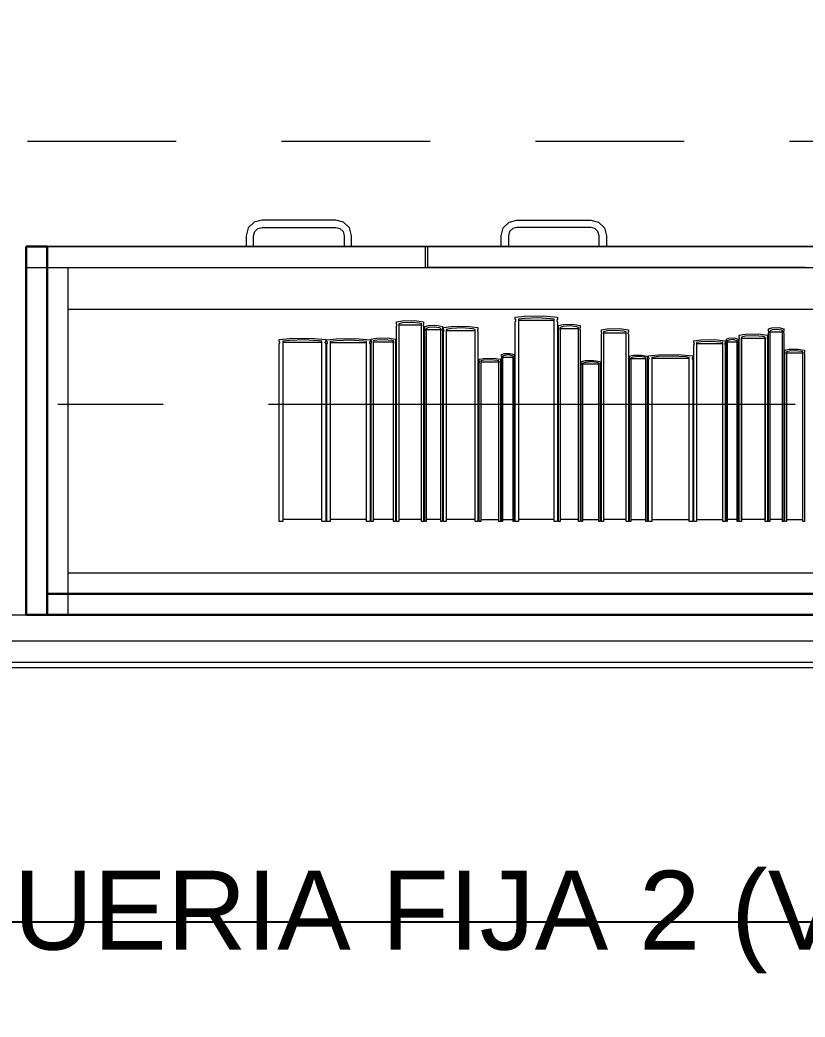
# Model space of a CAD drawing. Header units: inches. Extents: x -38 to 5698, y -33 to 92.
# Drawn here: x 217.009 to 217.755, y 29.368 to 30.315 of the extents above; entities that cross this region are included whole.
import ezdxf

# ---------------------------------------------------------------- set-up
doc = ezdxf.new("R2010")
doc.units = ezdxf.units.IN
doc.header["$MEASUREMENT"] = 0
doc.set_wipeout_variables(frame=1)
for name, pattern in [('Hidden Line', [0.195611, 0.141111, -0.0545]), ('Punto & Raya', [0.65, 0.5, -0.075, 0, -0.075]), ('Wipeout_Contour', [1, 0, -1])]:
    doc.linetypes.add(name, pattern=pattern)
for name, color, linetype in [('02 _ ARQ _ ALB _ Ejes Generales', 7, 'Continuous'), ('02 _ ARQ _ ZON _ Espacio.3D', 7, 'Continuous'), ('08 _ STR _ EXT _ 09 Vigas', 7, 'Continuous'), ('Acabado - Muros', 7, 'Continuous'), ('Interior - Mobiliario', 7, 'Continuous'), ('Notas - Etiquetas', 251, 'Continuous')]:
    doc.layers.add(name, color=color, linetype=linetype)
doc.styles.add('Estilo_Generado_4', font='swisse.ttf')
doc.dimstyles.new('Estilo_Generado__8', dxfattribs={"dimtxt": 0.18, "dimasz": 0.0912, "dimexe": 0.18, "dimexo": 0.0625, "dimgap": 0, "dimtad": 0, "dimtih": 1, "dimtoh": 1, "dimdec": 4, "dimzin": 0, "dimdsep": 46, "dimcen": 0.09, "dimadec": 0, "dimazin": 0, "dimtfac": 1, "dimtdec": 4, "dimtmove": 0, "dimatfit": 3, "dimldrblk": 'ARROWHEAD_5', "dimfxl": 1, "dimtolj": 1, "dimtzin": 0, "dimarcsym": 0})

# ---------------------------------------------------------------- blocks, each defined once
blk = doc.blocks.new('ARROWHEAD_5')
at = {"linetype": 'Continuous', "lineweight": 0}
blk.add_hatch(color=0, dxfattribs=at).paths.add_polyline_path([(-1, 0.2679), (0, 0), (-1, -0.2679)])
at = {"color": 0, "linetype": 'Continuous', "lineweight": 0}
blk.add_line((0, 0), (-1, 0), dxfattribs=at)

msp = doc.modelspace()

# ---------------------------------------------------------------- linework, layer by layer
at = {"layer": '02 _ ARQ _ ZON _ Espacio.3D', "color": 254, "linetype": 'Continuous', "lineweight": 0, "flags": 128}
for points in [[(208.07001, 30.80014), (208.57001, 30.80014), (208.57001, 30.2), (209.16999, 30.2), (209.16999, 29.75), (215.07, 29.75), (215.07, 30.2), (215.07, 30.6), (215.56999, 30.6), (215.56999, 30.2), (215.56999, 29.75), (222.07001, 29.75), (222.07001, 30.6), (222.57001, 30.6), (222.57001, 29.75), (228.47, 29.75), (228.47, 30.2), (229.07, 30.2), (229.07, 31), (229.57, 31)], [(205.07002, 17.4), (229.57, 17.4), (229.57, 16.25), (230.77, 16.25), (230.77, 15.53723), (232.42002, 15.53723), (232.42002, 15.14993), (233.32002, 15.14993), (233.32038, 17.1), (232.82002, 17.1), (232.82002, 19.05), (230.67, 19.05), (230.67, 20.35), (231.67003, 20.35), (231.66999, 22.25), (231.16999, 22.25), (231.16999, 22.7), (231.66999, 22.7), (231.66999, 24.4), (231.16999, 24.4), (231.16999, 24.85), (231.66999, 24.85), (231.67001, 29.7), (208.06999, 29.7)]]:
    msp.add_lwpolyline(points, dxfattribs=at)
at = {"layer": '08 _ STR _ EXT _ 09 Vigas', "color": 251, "linetype": 'Hidden Line', "lineweight": 13}
msp.add_line((215.57, 30.2), (222.07001, 30.2), dxfattribs=at)
at = {"layer": 'Interior - Mobiliario', "color": 175, "linetype": 'Continuous', "lineweight": 13}
for p, q in [((217.23177, 30.12293), (217.22628, 30.11744)), ((217.23927, 30.12494), (217.23177, 30.12293)), ((217.30927, 30.12494), (217.23927, 30.12494)), ((217.31677, 30.12293), (217.30927, 30.12494)), ((217.32226, 30.11744), (217.31677, 30.12293)), ((217.46828, 30.11744), (217.47377, 30.12293)), ((217.47377, 30.12293), (217.48127, 30.12494)), ((217.48127, 30.12494), (217.55127, 30.12494)), ((217.55127, 30.12494), (217.55877, 30.12293)), ((217.55877, 30.12293), (217.56426, 30.11744)), ((217.22628, 30.11744), (217.22427, 30.10994)), ((217.23127, 30.10994), (217.23235, 30.11394)), ((217.23235, 30.11394), (217.23527, 30.11686)), ((217.23527, 30.11686), (217.23927, 30.11794)), ((217.23927, 30.11794), (217.30927, 30.11794)), ((217.30927, 30.11794), (217.31327, 30.11686)), ((217.31327, 30.11686), (217.3162, 30.11394)), ((217.3162, 30.11394), (217.31727, 30.10994)), ((217.32427, 30.10994), (217.32226, 30.11744)), ((217.46627, 30.10994), (217.46828, 30.11744)), ((217.47435, 30.11394), (217.47327, 30.10994)), ((217.47727, 30.11686), (217.47435, 30.11394)), ((217.48127, 30.11794), (217.47727, 30.11686)), ((217.55127, 30.11794), (217.48127, 30.11794)), ((217.55527, 30.11686), (217.55127, 30.11794)), ((217.5582, 30.11394), (217.55527, 30.11686)), ((217.55927, 30.10994), (217.5582, 30.11394)), ((217.56426, 30.11744), (217.56627, 30.10994)), ((217.22427, 30.10994), (217.22427, 30.09994)), ((217.23127, 30.09994), (217.23127, 30.10994)), ((217.31727, 30.10994), (217.31727, 30.09994)), ((217.32427, 30.09994), (217.32427, 30.10994)), ((217.46627, 30.09994), (217.46627, 30.10994)), ((217.47327, 30.10994), (217.47327, 30.09994)), ((217.55927, 30.09994), (217.55927, 30.10994)), ((217.56627, 30.10994), (217.56627, 30.09994)), ((217.22427, 30.09994), (217.23127, 30.09994)), ((217.31727, 30.09994), (217.32427, 30.09994)), ((217.39427, 30.09994), (217.39427, 30.07994)), ((217.75527, 30.09994), (217.39627, 30.09994)), ((217.39627, 30.09994), (217.39627, 30.07994)), ((217.47327, 30.09994), (217.46627, 30.09994)), ((217.56627, 30.09994), (217.55927, 30.09994)), ((217.03527, 29.76994), (217.03527, 30.07994)), ((217.03527, 30.07994), (218.49527, 30.07994)), ((217.05527, 30.03994), (217.05527, 30.07994)), ((217.05527, 30.07994), (218.47527, 30.07994)), ((217.75527, 30.07994), (217.39627, 30.07994)), ((217.05527, 29.78994), (217.05527, 30.03994)), ((218.47527, 30.03994), (217.05527, 30.03994)), ((217.36698, 30.02829), (217.37263, 30.02933)), ((217.36698, 30.02623), (217.36698, 30.02829)), ((217.37263, 30.02933), (217.38414, 30.02957)), ((217.38082, 30.02775), (217.3729, 30.02727)), ((217.38871, 30.02696), (217.38082, 30.02775)), ((217.38414, 30.02957), (217.39272, 30.02829)), ((217.39272, 30.02829), (217.39272, 30.02623)), ((217.47971, 30.0326), (217.48849, 30.03366)), ((217.47971, 30.03049), (217.47971, 30.0326)), ((217.47986, 30.03039), (217.47971, 30.03049)), ((217.47971, 30.02835), (217.47992, 30.0285)), ((217.47971, 29.83859), (217.47971, 30.02835)), ((217.4801, 30.03014), (217.47986, 30.03039)), ((217.47992, 30.0285), (217.48015, 30.02875)), ((217.48027, 30.02987), (217.4801, 30.03014)), ((217.48015, 30.02875), (217.4803, 30.02903)), ((217.48037, 30.02959), (217.48027, 30.02987)), ((217.4803, 30.02903), (217.48038, 30.02931)), ((217.48038, 30.02931), (217.48037, 30.02959)), ((217.48891, 30.03155), (217.48291, 30.03066)), ((217.48291, 30.03066), (217.48291, 29.83859)), ((217.48291, 30.02969), (217.51655, 30.02969)), ((217.48849, 30.03366), (217.5064, 30.03391)), ((217.50124, 30.03205), (217.48891, 30.03155)), ((217.51352, 30.03124), (217.50124, 30.03205)), ((217.5064, 30.03391), (217.51976, 30.0326)), ((217.51655, 30.03066), (217.51352, 30.03124)), ((217.51655, 29.83859), (217.51655, 30.03066)), ((217.51916, 30.02981), (217.51909, 30.02953)), ((217.51909, 30.02953), (217.5191, 30.02924)), ((217.5191, 30.02924), (217.51919, 30.02896)), ((217.51932, 30.03008), (217.51916, 30.02981)), ((217.51919, 30.02896), (217.51936, 30.0287)), ((217.51954, 30.03033), (217.51932, 30.03008)), ((217.51936, 30.0287), (217.5196, 30.02845)), ((217.51976, 30.03049), (217.51954, 30.03033)), ((217.5196, 30.02845), (217.51976, 30.02835)), ((217.51976, 30.0326), (217.51976, 30.03049)), ((217.51976, 30.02835), (217.51976, 29.83859)), ((217.36708, 30.02612), (217.36698, 30.02623)), ((217.36698, 30.02413), (217.36712, 30.02428)), ((217.36698, 29.83859), (217.36698, 30.02413)), ((217.36724, 30.02588), (217.36708, 30.02612)), ((217.36712, 30.02428), (217.36727, 30.02453)), ((217.36735, 30.02562), (217.36724, 30.02588)), ((217.36727, 30.02453), (217.36737, 30.02479)), ((217.36741, 30.02535), (217.36735, 30.02562)), ((217.36737, 30.02479), (217.36741, 30.02507)), ((217.36741, 30.02507), (217.36741, 30.02535)), ((217.3729, 30.02727), (217.36904, 30.0264)), ((217.36904, 30.0264), (217.36904, 29.83859)), ((217.36904, 30.02545), (217.39067, 30.02545)), ((217.39067, 30.0264), (217.38871, 30.02696)), ((217.39067, 29.83859), (217.39067, 30.0264)), ((217.39234, 30.02556), (217.39229, 30.02529)), ((217.39229, 30.02529), (217.3923, 30.02501)), ((217.3923, 30.02501), (217.39236, 30.02473)), ((217.39244, 30.02583), (217.39234, 30.02556)), ((217.39236, 30.02473), (217.39247, 30.02447)), ((217.39259, 30.02607), (217.39244, 30.02583)), ((217.39247, 30.02447), (217.39262, 30.02423)), ((217.39272, 30.02623), (217.39259, 30.02607)), ((217.39262, 30.02423), (217.39272, 30.02413)), ((217.39272, 30.02413), (217.39272, 29.83859)), ((217.39372, 30.02375), (217.3974, 30.02476)), ((217.39372, 30.02174), (217.39372, 30.02375)), ((217.39379, 30.02163), (217.39372, 30.02174)), ((217.39372, 30.01969), (217.39381, 30.01984)), ((217.39372, 29.83859), (217.39372, 30.01969)), ((217.39389, 30.0214), (217.39379, 30.02163)), ((217.39381, 30.01984), (217.39391, 30.02008)), ((217.39396, 30.02115), (217.39389, 30.0214)), ((217.39391, 30.02008), (217.39397, 30.02034)), ((217.394, 30.02088), (217.39396, 30.02115)), ((217.39397, 30.02034), (217.394, 30.0206)), ((217.394, 30.0206), (217.394, 30.02088)), ((217.39758, 30.02275), (217.39507, 30.0219)), ((217.39507, 30.0219), (217.39507, 29.83859)), ((217.39507, 30.02097), (217.40915, 30.02097)), ((217.3974, 30.02476), (217.4049, 30.02499)), ((217.40274, 30.02322), (217.39758, 30.02275)), ((217.40788, 30.02245), (217.40274, 30.02322)), ((217.4049, 30.02499), (217.41049, 30.02375)), ((217.40915, 30.0219), (217.40788, 30.02245)), ((217.40915, 29.83859), (217.40915, 30.0219)), ((217.41024, 30.02109), (217.41021, 30.02082)), ((217.41021, 30.02082), (217.41021, 30.02054)), ((217.41021, 30.02054), (217.41025, 30.02028)), ((217.4103, 30.02135), (217.41024, 30.02109)), ((217.41025, 30.02028), (217.41032, 30.02002)), ((217.4104, 30.02158), (217.4103, 30.02135)), ((217.41032, 30.02002), (217.41042, 30.01979)), ((217.41049, 30.02174), (217.4104, 30.02158)), ((217.41042, 30.01979), (217.41049, 30.01969)), ((217.41049, 30.02375), (217.41049, 30.02174)), ((217.41049, 30.01969), (217.41049, 29.83859)), ((217.41149, 30.02293), (217.41868, 30.02394)), ((217.41149, 30.02093), (217.41149, 30.02293)), ((217.41162, 30.02083), (217.41149, 30.02093)), ((217.41149, 30.01889), (217.41167, 30.01904)), ((217.41149, 29.83859), (217.41149, 30.01889)), ((217.41182, 30.02059), (217.41162, 30.02083)), ((217.41167, 30.01904), (217.41185, 30.01928)), ((217.41196, 30.02034), (217.41182, 30.02059)), ((217.41185, 30.01928), (217.41198, 30.01953)), ((217.41203, 30.02007), (217.41196, 30.02034)), ((217.41198, 30.01953), (217.41204, 30.0198)), ((217.41204, 30.0198), (217.41203, 30.02007)), ((217.41903, 30.02194), (217.41411, 30.02109)), ((217.41411, 30.02109), (217.41411, 29.83859)), ((217.41411, 30.02017), (217.44166, 30.02017)), ((217.41868, 30.02394), (217.43335, 30.02417)), ((217.42912, 30.02241), (217.41903, 30.02194)), ((217.43918, 30.02164), (217.42912, 30.02241)), ((217.43335, 30.02417), (217.44429, 30.02293)), ((217.44166, 30.02109), (217.43918, 30.02164)), ((217.44166, 29.83859), (217.44166, 30.02109)), ((217.4438, 30.02028), (217.44374, 30.02001)), ((217.44374, 30.02001), (217.44375, 30.01974)), ((217.44375, 30.01974), (217.44382, 30.01948)), ((217.44393, 30.02054), (217.4438, 30.02028)), ((217.44382, 30.01948), (217.44396, 30.01922)), ((217.44411, 30.02078), (217.44393, 30.02054)), ((217.44396, 30.01922), (217.44416, 30.01899)), ((217.44429, 30.02093), (217.44411, 30.02078)), ((217.44416, 30.01899), (217.44429, 30.01889)), ((217.44429, 30.02293), (217.44429, 30.02093)), ((217.44429, 30.01889), (217.44429, 29.83859)), ((217.52076, 30.02483), (217.52524, 30.02585)), ((217.52076, 30.02281), (217.52076, 30.02483)), ((217.52084, 30.02271), (217.52076, 30.02281)), ((217.52076, 30.02075), (217.52087, 30.0209)), ((217.52076, 29.83859), (217.52076, 30.02075)), ((217.52096, 30.02247), (217.52084, 30.02271)), ((217.52087, 30.0209), (217.52099, 30.02114)), ((217.52105, 30.02221), (217.52096, 30.02247)), ((217.52099, 30.02114), (217.52106, 30.0214)), ((217.5211, 30.02194), (217.52105, 30.02221)), ((217.52106, 30.0214), (217.5211, 30.02167)), ((217.5211, 30.02167), (217.5211, 30.02194)), ((217.52546, 30.02383), (217.5224, 30.02297)), ((217.5224, 30.02297), (217.5224, 29.83859)), ((217.5224, 30.02204), (217.53957, 30.02204)), ((217.52524, 30.02585), (217.53439, 30.02608)), ((217.53175, 30.0243), (217.52546, 30.02383)), ((217.53802, 30.02352), (217.53175, 30.0243)), ((217.53439, 30.02608), (217.54121, 30.02483)), ((217.53957, 30.02297), (217.53802, 30.02352)), ((217.53957, 29.83859), (217.53957, 30.02297)), ((217.5409, 30.02216), (217.54087, 30.02188)), ((217.54087, 30.02188), (217.54087, 30.02161)), ((217.54087, 30.02161), (217.54092, 30.02134)), ((217.54098, 30.02241), (217.5409, 30.02216)), ((217.54092, 30.02134), (217.54101, 30.02108)), ((217.5411, 30.02266), (217.54098, 30.02241)), ((217.54101, 30.02108), (217.54113, 30.02085)), ((217.54121, 30.02281), (217.5411, 30.02266)), ((217.54113, 30.02085), (217.54121, 30.02075)), ((217.54121, 30.02483), (217.54121, 30.02281)), ((217.54121, 30.02075), (217.54121, 29.83859)), ((217.5614, 30.02058), (217.56703, 30.02158)), ((217.5614, 30.0186), (217.5614, 30.02058)), ((217.5615, 30.0185), (217.5614, 30.0186)), ((217.56166, 30.01827), (217.5615, 30.0185)), ((217.56177, 30.01802), (217.56166, 30.01827)), ((217.56183, 30.01776), (217.56177, 30.01802)), ((217.5673, 30.0196), (217.56345, 30.01876)), ((217.56345, 30.01876), (217.56345, 29.83859)), ((217.56703, 30.02158), (217.5785, 30.0218)), ((217.57519, 30.02006), (217.5673, 30.0196)), ((217.58306, 30.0193), (217.57519, 30.02006)), ((217.5785, 30.0218), (217.58706, 30.02058)), ((217.585, 30.01876), (217.58306, 30.0193)), ((217.585, 29.83859), (217.585, 30.01876)), ((217.58677, 30.01822), (217.58667, 30.01796)), ((217.58692, 30.01845), (217.58677, 30.01822)), ((217.58706, 30.0186), (217.58692, 30.01845)), ((217.58706, 30.02058), (217.58706, 30.0186)), ((217.72011, 30.02152), (217.72329, 30.02252)), ((217.72011, 30.01953), (217.72011, 30.02152)), ((217.72016, 30.01943), (217.72011, 30.01953)), ((217.72025, 30.0192), (217.72016, 30.01943)), ((217.72031, 30.01895), (217.72025, 30.0192)), ((217.72027, 30.01789), (217.72032, 30.01815)), ((217.72035, 30.01869), (217.72031, 30.01895)), ((217.72032, 30.01815), (217.72035, 30.01842)), ((217.72035, 30.01842), (217.72035, 30.01869)), ((217.72344, 30.02053), (217.72127, 30.01969)), ((217.72127, 30.01969), (217.72127, 29.83859)), ((217.72127, 30.01878), (217.73347, 30.01878)), ((217.72329, 30.02252), (217.72979, 30.02275)), ((217.72791, 30.021), (217.72344, 30.02053)), ((217.73236, 30.02024), (217.72791, 30.021)), ((217.72979, 30.02275), (217.73463, 30.02152)), ((217.73347, 30.01969), (217.73236, 30.02024)), ((217.73347, 29.83859), (217.73347, 30.01969)), ((217.73441, 30.01889), (217.73438, 30.01863)), ((217.73438, 30.01863), (217.73439, 30.01836)), ((217.73439, 30.01836), (217.73442, 30.01809)), ((217.73447, 30.01915), (217.73441, 30.01889)), ((217.73442, 30.01809), (217.73448, 30.01784)), ((217.73455, 30.01938), (217.73447, 30.01915)), ((217.73463, 30.01953), (217.73455, 30.01938)), ((217.73463, 30.02152), (217.73463, 30.01953)), ((217.25555, 30.01156), (217.26524, 30.0125)), ((217.25555, 30.00968), (217.25555, 30.01156)), ((217.25572, 30.00958), (217.25555, 30.00968)), ((217.25599, 30.00936), (217.25572, 30.00958)), ((217.25618, 30.00913), (217.25599, 30.00936)), ((217.25628, 30.00888), (217.25618, 30.00913)), ((217.25621, 30.00837), (217.25629, 30.00862)), ((217.25629, 30.00862), (217.25628, 30.00888)), ((217.2657, 30.01062), (217.25908, 30.00983)), ((217.25908, 30.00983), (217.25908, 29.83859)), ((217.25908, 30.00896), (217.2962, 30.00896)), ((217.26524, 30.0125), (217.285, 30.01272)), ((217.2793, 30.01106), (217.2657, 30.01062)), ((217.29285, 30.01034), (217.2793, 30.01106)), ((217.285, 30.01272), (217.29973, 30.01156)), ((217.2962, 30.00983), (217.29285, 30.01034)), ((217.2962, 29.83859), (217.2962, 30.00983)), ((217.29908, 30.00907), (217.29899, 30.00882)), ((217.29899, 30.00882), (217.299, 30.00856)), ((217.299, 30.00856), (217.29911, 30.00831)), ((217.29924, 30.00931), (217.29908, 30.00907)), ((217.2995, 30.00954), (217.29924, 30.00931)), ((217.29973, 30.00968), (217.2995, 30.00954)), ((217.29973, 30.01156), (217.29973, 30.00968)), ((217.30073, 30.01121), (217.30976, 30.01216)), ((217.30073, 30.00933), (217.30073, 30.01121)), ((217.30089, 30.00924), (217.30073, 30.00933)), ((217.30114, 30.00902), (217.30089, 30.00924)), ((217.30132, 30.00878), (217.30114, 30.00902)), ((217.30141, 30.00853), (217.30132, 30.00878)), ((217.31019, 30.01028), (217.30403, 30.00949)), ((217.30403, 30.00949), (217.30403, 29.83859)), ((217.30403, 30.00862), (217.3386, 30.00862)), ((217.30976, 30.01216), (217.32817, 30.01237)), ((217.32286, 30.01072), (217.31019, 30.01028)), ((217.33548, 30.01), (217.32286, 30.01072)), ((217.32817, 30.01237), (217.34189, 30.01121)), ((217.3386, 30.00949), (217.33548, 30.01)), ((217.3386, 29.83859), (217.3386, 30.00949)), ((217.34128, 30.00873), (217.3412, 30.00848)), ((217.34143, 30.00897), (217.34128, 30.00873)), ((217.34167, 30.00919), (217.34143, 30.00897)), ((217.34189, 30.00933), (217.34167, 30.00919)), ((217.34189, 30.01121), (217.34189, 30.00933)), ((217.34289, 30.0118), (217.34796, 30.01275)), ((217.34289, 30.00992), (217.34289, 30.0118)), ((217.34298, 30.00982), (217.34289, 30.00992)), ((217.34312, 30.0096), (217.34298, 30.00982)), ((217.34322, 30.00936), (217.34312, 30.0096)), ((217.34315, 30.00836), (217.34323, 30.00861)), ((217.34327, 30.00911), (217.34322, 30.00936)), ((217.34323, 30.00861), (217.34328, 30.00886)), ((217.34328, 30.00886), (217.34327, 30.00911)), ((217.3482, 30.01086), (217.34474, 30.01007)), ((217.34474, 30.01007), (217.34474, 29.83859)), ((217.34474, 30.0092), (217.36414, 30.0092)), ((217.34796, 30.01275), (217.35828, 30.01296)), ((217.3553, 30.0113), (217.3482, 30.01086)), ((217.36238, 30.01058), (217.3553, 30.0113)), ((217.35828, 30.01296), (217.36598, 30.0118)), ((217.36414, 30.01007), (217.36238, 30.01058)), ((217.36414, 29.83859), (217.36414, 30.01007)), ((217.36564, 30.00931), (217.3656, 30.00906)), ((217.3656, 30.00906), (217.3656, 30.0088)), ((217.3656, 30.0088), (217.36566, 30.00855)), ((217.36573, 30.00955), (217.36564, 30.00931)), ((217.36566, 30.00855), (217.36575, 30.00831)), ((217.36586, 30.00977), (217.36573, 30.00955)), ((217.36598, 30.00992), (217.36586, 30.00977)), ((217.36598, 30.0118), (217.36598, 30.00992)), ((217.5614, 30.01659), (217.56154, 30.01674)), ((217.5614, 29.83859), (217.5614, 30.01659)), ((217.56154, 30.01674), (217.56169, 30.01697)), ((217.56169, 30.01697), (217.56178, 30.01722)), ((217.56178, 30.01722), (217.56183, 30.01749)), ((217.56183, 30.01749), (217.56183, 30.01776)), ((217.56345, 30.01785), (217.585, 30.01785)), ((217.58667, 30.01796), (217.58663, 30.0177)), ((217.58663, 30.0177), (217.58663, 30.01743)), ((217.58663, 30.01743), (217.58669, 30.01717)), ((217.58669, 30.01717), (217.5868, 30.01692)), ((217.5868, 30.01692), (217.58696, 30.01669)), ((217.58696, 30.01669), (217.58706, 30.01659)), ((217.58706, 30.01659), (217.58706, 29.83859)), ((217.64923, 30.01019), (217.65577, 30.01113)), ((217.64923, 30.00833), (217.64923, 30.01019)), ((217.65609, 30.00926), (217.65162, 30.00848)), ((217.65577, 30.01113), (217.66912, 30.01134)), ((217.66527, 30.0097), (217.65609, 30.00926)), ((217.67442, 30.00898), (217.66527, 30.0097)), ((217.66912, 30.01134), (217.67907, 30.01019)), ((217.67668, 30.00848), (217.67442, 30.00898)), ((217.67907, 30.01019), (217.67907, 30.00833)), ((217.68007, 30.01186), (217.6825, 30.01281)), ((217.68007, 30.00998), (217.68007, 30.01186)), ((217.68011, 30.00988), (217.68007, 30.00998)), ((217.68018, 30.00967), (217.68011, 30.00988)), ((217.68022, 30.00943), (217.68018, 30.00967)), ((217.68019, 30.00843), (217.68023, 30.00867)), ((217.68025, 30.00918), (217.68022, 30.00943)), ((217.68023, 30.00867), (217.68025, 30.00892)), ((217.68025, 30.00892), (217.68025, 30.00918)), ((217.68262, 30.01093), (217.68095, 30.01013)), ((217.68095, 30.01013), (217.68095, 29.83859)), ((217.68095, 30.00927), (217.69029, 30.00927)), ((217.6825, 30.01281), (217.68747, 30.01303)), ((217.68604, 30.01137), (217.68262, 30.01093)), ((217.68945, 30.01065), (217.68604, 30.01137)), ((217.68747, 30.01303), (217.69118, 30.01186)), ((217.69029, 30.01013), (217.68945, 30.01065)), ((217.69029, 29.83859), (217.69029, 30.01013)), ((217.69101, 30.00937), (217.69099, 30.00912)), ((217.69099, 30.00912), (217.691, 30.00887)), ((217.691, 30.00887), (217.69102, 30.00861)), ((217.69106, 30.00961), (217.69101, 30.00937)), ((217.69102, 30.00861), (217.69107, 30.00838)), ((217.69112, 30.00984), (217.69106, 30.00961)), ((217.69118, 30.00998), (217.69112, 30.00984)), ((217.69118, 30.01186), (217.69118, 30.00998)), ((217.69218, 30.01551), (217.69809, 30.01648)), ((217.69218, 30.01359), (217.69218, 30.01551)), ((217.69228, 30.01349), (217.69218, 30.01359)), ((217.69218, 30.01163), (217.69232, 30.01178)), ((217.69218, 29.83859), (217.69218, 30.01163)), ((217.69245, 30.01327), (217.69228, 30.01349)), ((217.69232, 30.01178), (217.69248, 30.012)), ((217.69256, 30.01302), (217.69245, 30.01327)), ((217.69248, 30.012), (217.69258, 30.01225)), ((217.69262, 30.01277), (217.69256, 30.01302)), ((217.69258, 30.01225), (217.69263, 30.01251)), ((217.69263, 30.01251), (217.69262, 30.01277)), ((217.69837, 30.01456), (217.69433, 30.01374)), ((217.69433, 30.01374), (217.69433, 29.83859)), ((217.69433, 29.84036), (217.69433, 30.01286)), ((217.69433, 30.01286), (217.71695, 30.01286)), ((217.69809, 30.01648), (217.71013, 30.0167)), ((217.70666, 30.01501), (217.69837, 30.01456)), ((217.71491, 30.01427), (217.70666, 30.01501)), ((217.71013, 30.0167), (217.71911, 30.01551)), ((217.71695, 30.01374), (217.71491, 30.01427)), ((217.71695, 29.83859), (217.71695, 30.01374)), ((217.71695, 30.01286), (217.71695, 29.84036)), ((217.71871, 30.01297), (217.71866, 30.01271)), ((217.71866, 30.01271), (217.71866, 30.01245)), ((217.71866, 30.01245), (217.71873, 30.01219)), ((217.71881, 30.01322), (217.71871, 30.01297)), ((217.71873, 30.01219), (217.71884, 30.01195)), ((217.71896, 30.01344), (217.71881, 30.01322)), ((217.71884, 30.01195), (217.719, 30.01173)), ((217.71911, 30.01359), (217.71896, 30.01344)), ((217.719, 30.01173), (217.71911, 30.01163)), ((217.71911, 30.01551), (217.71911, 30.01359)), ((217.71911, 30.01163), (217.71911, 29.83859)), ((217.72011, 30.01751), (217.72019, 30.01766)), ((217.72011, 29.83859), (217.72011, 30.01751)), ((217.72019, 30.01766), (217.72027, 30.01789)), ((217.73448, 30.01784), (217.73457, 30.01761)), ((217.73457, 30.01761), (217.73463, 30.01751)), ((217.73463, 30.01751), (217.73463, 29.83859)), ((217.25555, 30.00776), (217.25578, 30.0079)), ((217.25555, 29.83859), (217.25555, 30.00776)), ((217.25578, 30.0079), (217.25604, 30.00813)), ((217.25604, 30.00813), (217.25621, 30.00837)), ((217.29911, 30.00831), (217.29929, 30.00808)), ((217.29929, 30.00808), (217.29956, 30.00786)), ((217.29956, 30.00786), (217.29973, 30.00776)), ((217.29973, 30.00776), (217.29973, 29.83859)), ((217.30073, 30.00742), (217.30095, 30.00756)), ((217.30073, 29.83859), (217.30073, 30.00742)), ((217.30095, 30.00756), (217.30119, 30.00779)), ((217.30119, 30.00779), (217.30134, 30.00803)), ((217.30134, 30.00803), (217.30142, 30.00828)), ((217.30142, 30.00828), (217.30141, 30.00853)), ((217.3412, 30.00848), (217.34121, 30.00822)), ((217.34121, 30.00822), (217.34131, 30.00797)), ((217.34131, 30.00797), (217.34148, 30.00774)), ((217.34148, 30.00774), (217.34173, 30.00752)), ((217.34173, 30.00752), (217.34189, 30.00742)), ((217.34189, 30.00742), (217.34189, 29.83859)), ((217.34289, 30.008), (217.34301, 30.00814)), ((217.34289, 29.83859), (217.34289, 30.008)), ((217.34301, 30.00814), (217.34315, 30.00836)), ((217.36575, 30.00831), (217.36589, 30.00809)), ((217.36589, 30.00809), (217.36598, 30.008)), ((217.36598, 30.008), (217.36598, 29.83859)), ((217.64935, 30.00823), (217.64923, 30.00833)), ((217.64923, 30.00643), (217.64939, 30.00657)), ((217.64923, 29.83859), (217.64923, 30.00643)), ((217.64953, 30.00801), (217.64935, 30.00823)), ((217.64939, 30.00657), (217.64956, 30.00679)), ((217.64965, 30.00778), (217.64953, 30.00801)), ((217.64956, 30.00679), (217.64967, 30.00703)), ((217.64972, 30.00753), (217.64965, 30.00778)), ((217.64967, 30.00703), (217.64973, 30.00728)), ((217.64973, 30.00728), (217.64972, 30.00753)), ((217.65162, 30.00848), (217.65162, 29.83859)), ((217.65162, 30.00762), (217.67668, 30.00762)), ((217.67668, 29.83859), (217.67668, 30.00848)), ((217.67862, 30.00772), (217.67857, 30.00747)), ((217.67857, 30.00747), (217.67857, 30.00722)), ((217.67857, 30.00722), (217.67864, 30.00697)), ((217.67873, 30.00796), (217.67862, 30.00772)), ((217.67864, 30.00697), (217.67877, 30.00674)), ((217.67891, 30.00818), (217.67873, 30.00796)), ((217.67877, 30.00674), (217.67895, 30.00652)), ((217.67907, 30.00833), (217.67891, 30.00818)), ((217.67895, 30.00652), (217.67907, 30.00643)), ((217.67907, 30.00643), (217.67907, 29.83859)), ((217.68007, 30.00806), (217.68012, 30.0082)), ((217.68007, 29.83859), (217.68007, 30.00806)), ((217.68012, 30.0082), (217.68019, 30.00843)), ((217.69107, 30.00838), (217.69114, 30.00816)), ((217.69114, 30.00816), (217.69118, 30.00806)), ((217.69118, 30.00806), (217.69118, 29.83859)), ((217.73563, 30.00127), (217.73972, 30.00216)), ((217.73563, 29.99951), (217.73563, 30.00127)), ((217.7357, 29.99942), (217.73563, 29.99951)), ((217.73581, 29.99921), (217.7357, 29.99942)), ((217.73589, 29.99899), (217.73581, 29.99921)), ((217.73991, 30.00039), (217.73712, 29.99965)), ((217.73712, 29.99965), (217.73712, 29.83859)), ((217.73972, 30.00216), (217.74806, 30.00237)), ((217.74565, 30.00081), (217.73991, 30.00039)), ((217.75137, 30.00013), (217.74565, 30.00081)), ((217.74806, 30.00237), (217.75427, 30.00127)), ((217.75278, 29.99965), (217.75137, 30.00013)), ((217.75278, 29.83859), (217.75278, 29.99965)), ((217.75407, 29.99916), (217.754, 29.99893)), ((217.75417, 29.99937), (217.75407, 29.99916)), ((217.75427, 29.99951), (217.75417, 29.99937)), ((217.75427, 30.00127), (217.75427, 29.99951)), ((217.44529, 29.99271), (217.44976, 29.99355)), ((217.44529, 29.99103), (217.44529, 29.99271)), ((217.44537, 29.99095), (217.44529, 29.99103)), ((217.44549, 29.99075), (217.44537, 29.99095)), ((217.4454, 29.98945), (217.44551, 29.98965)), ((217.44558, 29.99054), (217.44549, 29.99075)), ((217.44551, 29.98965), (217.44559, 29.98987)), ((217.44562, 29.99032), (217.44558, 29.99054)), ((217.44559, 29.98987), (217.44563, 29.99009)), ((217.44563, 29.99009), (217.44562, 29.99032)), ((217.44997, 29.99187), (217.44692, 29.99117)), ((217.44692, 29.99117), (217.44692, 29.83859)), ((217.44692, 29.9904), (217.46404, 29.9904)), ((217.44976, 29.99355), (217.45887, 29.99374)), ((217.45624, 29.99227), (217.44997, 29.99187)), ((217.46249, 29.99162), (217.45624, 29.99227)), ((217.45887, 29.99374), (217.46567, 29.99271)), ((217.46404, 29.99117), (217.46249, 29.99162)), ((217.46404, 29.83859), (217.46404, 29.99117)), ((217.46536, 29.99049), (217.46533, 29.99027)), ((217.46533, 29.99027), (217.46533, 29.99004)), ((217.46533, 29.99004), (217.46538, 29.98982)), ((217.46544, 29.99071), (217.46536, 29.99049)), ((217.46538, 29.98982), (217.46546, 29.9896)), ((217.46556, 29.9909), (217.46544, 29.99071)), ((217.46546, 29.9896), (217.46559, 29.98941)), ((217.46567, 29.99103), (217.46556, 29.9909)), ((217.46567, 29.99271), (217.46567, 29.99103)), ((217.46667, 29.99722), (217.46931, 29.99809)), ((217.46667, 29.9955), (217.46667, 29.99722)), ((217.46671, 29.99541), (217.46667, 29.9955)), ((217.46667, 29.99374), (217.46673, 29.99387)), ((217.46667, 29.83859), (217.46667, 29.99374)), ((217.46679, 29.99521), (217.46671, 29.99541)), ((217.46673, 29.99387), (217.4668, 29.99407)), ((217.46684, 29.99499), (217.46679, 29.99521)), ((217.4668, 29.99407), (217.46685, 29.99429)), ((217.46687, 29.99476), (217.46684, 29.99499)), ((217.46685, 29.99429), (217.46687, 29.99453)), ((217.46687, 29.99453), (217.46687, 29.99476)), ((217.46943, 29.99636), (217.46763, 29.99563)), ((217.46763, 29.99563), (217.46763, 29.83859)), ((217.46763, 29.99484), (217.47774, 29.99484)), ((217.46931, 29.99809), (217.47469, 29.99828)), ((217.47314, 29.99677), (217.46943, 29.99636)), ((217.47683, 29.9961), (217.47314, 29.99677)), ((217.47469, 29.99828), (217.47871, 29.99722)), ((217.47774, 29.99563), (217.47683, 29.9961)), ((217.47774, 29.83859), (217.47774, 29.99563)), ((217.47853, 29.99494), (217.4785, 29.99471)), ((217.4785, 29.99471), (217.47851, 29.99447)), ((217.47851, 29.99447), (217.47853, 29.99424)), ((217.47857, 29.99516), (217.47853, 29.99494)), ((217.47853, 29.99424), (217.47859, 29.99403)), ((217.47864, 29.99536), (217.47857, 29.99516)), ((217.47859, 29.99403), (217.47866, 29.99383)), ((217.47871, 29.9955), (217.47864, 29.99536)), ((217.47866, 29.99383), (217.47871, 29.99374)), ((217.47871, 29.99722), (217.47871, 29.9955)), ((217.47871, 29.99374), (217.47871, 29.83859)), ((217.54221, 29.99055), (217.5462, 29.99138)), ((217.54221, 29.98889), (217.54221, 29.99055)), ((217.54639, 29.98972), (217.54366, 29.98903)), ((217.5462, 29.99138), (217.55434, 29.99157)), ((217.55199, 29.99011), (217.54639, 29.98972)), ((217.55757, 29.98948), (217.55199, 29.99011)), ((217.55434, 29.99157), (217.5604, 29.99055)), ((217.5604, 29.99055), (217.5604, 29.98889)), ((217.58806, 29.99565), (217.59178, 29.99651)), ((217.58806, 29.99394), (217.58806, 29.99565)), ((217.58812, 29.99385), (217.58806, 29.99394)), ((217.58806, 29.9922), (217.58815, 29.99233)), ((217.58806, 29.83859), (217.58806, 29.9922)), ((217.58823, 29.99365), (217.58812, 29.99385)), ((217.58815, 29.99233), (217.58824, 29.99253)), ((217.5883, 29.99344), (217.58823, 29.99365)), ((217.58824, 29.99253), (217.58831, 29.99275)), ((217.58834, 29.99321), (217.5883, 29.99344)), ((217.58831, 29.99275), (217.58834, 29.99298)), ((217.58834, 29.99298), (217.58834, 29.99321)), ((217.59196, 29.9948), (217.58941, 29.99408)), ((217.58941, 29.99408), (217.58941, 29.83859)), ((217.58941, 29.99329), (217.60368, 29.99329)), ((217.59178, 29.99651), (217.59937, 29.9967)), ((217.59718, 29.9952), (217.59196, 29.9948)), ((217.60239, 29.99454), (217.59718, 29.9952)), ((217.59937, 29.9967), (217.60504, 29.99565)), ((217.60368, 29.99408), (217.60239, 29.99454)), ((217.60368, 29.83859), (217.60368, 29.99408)), ((217.60478, 29.99339), (217.60475, 29.99316)), ((217.60475, 29.99316), (217.60476, 29.99293)), ((217.60476, 29.99293), (217.6048, 29.9927)), ((217.60485, 29.99361), (217.60478, 29.99339)), ((217.6048, 29.9927), (217.60487, 29.99248)), ((217.60495, 29.99381), (217.60485, 29.99361)), ((217.60487, 29.99248), (217.60497, 29.99229)), ((217.60504, 29.99394), (217.60495, 29.99381)), ((217.60497, 29.99229), (217.60504, 29.9922)), ((217.60504, 29.99565), (217.60504, 29.99394)), ((217.60504, 29.9922), (217.60504, 29.83859)), ((217.60604, 29.99603), (217.61529, 29.99689)), ((217.60604, 29.99432), (217.60604, 29.99603)), ((217.6062, 29.99423), (217.60604, 29.99432)), ((217.60604, 29.99258), (217.60626, 29.99271)), ((217.60604, 29.83859), (217.60604, 29.99258)), ((217.60646, 29.99403), (217.6062, 29.99423)), ((217.60626, 29.99271), (217.6065, 29.99291)), ((217.60664, 29.99382), (217.60646, 29.99403)), ((217.6065, 29.99291), (217.60667, 29.99313)), ((217.60673, 29.99359), (217.60664, 29.99382)), ((217.60667, 29.99313), (217.60674, 29.99336)), ((217.60674, 29.99336), (217.60673, 29.99359)), ((217.61573, 29.99518), (217.60941, 29.99446)), ((217.60941, 29.99446), (217.60941, 29.83859)), ((217.60941, 29.99367), (217.64486, 29.99367)), ((217.61529, 29.99689), (217.63416, 29.99709)), ((217.62872, 29.99558), (217.61573, 29.99518)), ((217.64166, 29.99492), (217.62872, 29.99558)), ((217.63416, 29.99709), (217.64823, 29.99603)), ((217.64486, 29.99446), (217.64166, 29.99492)), ((217.64486, 29.83859), (217.64486, 29.99446)), ((217.6476, 29.99377), (217.64753, 29.99354)), ((217.64753, 29.99354), (217.64754, 29.99331)), ((217.64754, 29.99331), (217.64763, 29.99308)), ((217.64776, 29.99399), (217.6476, 29.99377)), ((217.64763, 29.99308), (217.64781, 29.99286)), ((217.648, 29.99419), (217.64776, 29.99399)), ((217.64781, 29.99286), (217.64807, 29.99266)), ((217.64823, 29.99432), (217.648, 29.99419)), ((217.64807, 29.99266), (217.64823, 29.99258)), ((217.64823, 29.99603), (217.64823, 29.99432)), ((217.64823, 29.99258), (217.64823, 29.83859)), ((217.73563, 29.9977), (217.73573, 29.99784)), ((217.73563, 29.83859), (217.73563, 29.9977)), ((217.73573, 29.99784), (217.73583, 29.99805)), ((217.73583, 29.99805), (217.7359, 29.99827)), ((217.73593, 29.99875), (217.73589, 29.99899)), ((217.7359, 29.99827), (217.73594, 29.99851)), ((217.73594, 29.99851), (217.73593, 29.99875)), ((217.73712, 29.99883), (217.75278, 29.99883)), ((217.754, 29.99893), (217.75396, 29.9987)), ((217.75396, 29.9987), (217.75397, 29.99846)), ((217.75397, 29.99846), (217.75401, 29.99822)), ((217.75401, 29.99822), (217.75409, 29.998)), ((217.75409, 29.998), (217.7542, 29.99779)), ((217.7542, 29.99779), (217.75427, 29.9977)), ((217.75427, 29.9977), (217.75427, 29.83859)), ((217.44529, 29.98932), (217.4454, 29.98945)), ((217.44529, 29.83859), (217.44529, 29.98932)), ((217.46559, 29.98941), (217.46567, 29.98932)), ((217.46567, 29.98932), (217.46567, 29.83859)), ((217.54228, 29.98881), (217.54221, 29.98889)), ((217.54221, 29.98721), (217.54231, 29.98734)), ((217.54221, 29.83859), (217.54221, 29.98721)), ((217.54239, 29.98862), (217.54228, 29.98881)), ((217.54231, 29.98734), (217.54241, 29.98753)), ((217.54247, 29.98841), (217.54239, 29.98862)), ((217.54241, 29.98753), (217.54248, 29.98774)), ((217.54251, 29.98819), (217.54247, 29.98841)), ((217.54248, 29.98774), (217.54251, 29.98796)), ((217.54251, 29.98796), (217.54251, 29.98819)), ((217.54366, 29.98903), (217.54366, 29.83859)), ((217.54366, 29.98827), (217.55895, 29.98827)), ((217.55895, 29.98903), (217.55757, 29.98948)), ((217.55895, 29.83859), (217.55895, 29.98903)), ((217.56013, 29.98836), (217.5601, 29.98814)), ((217.5601, 29.98814), (217.5601, 29.98792)), ((217.5601, 29.98792), (217.56014, 29.9877)), ((217.5602, 29.98857), (217.56013, 29.98836)), ((217.56014, 29.9877), (217.56022, 29.98749)), ((217.5603, 29.98877), (217.5602, 29.98857)), ((217.56022, 29.98749), (217.56033, 29.9873)), ((217.5604, 29.98889), (217.5603, 29.98877)), ((217.56033, 29.9873), (217.5604, 29.98721)), ((217.5604, 29.98721), (217.5604, 29.83859)), ((217.25908, 29.83859), (217.25555, 29.83859)), ((217.2962, 29.84032), (217.25908, 29.84032)), ((217.29973, 29.83859), (217.2962, 29.83859)), ((217.30403, 29.83859), (217.30073, 29.83859)), ((217.3386, 29.84032), (217.30403, 29.84032)), ((217.34189, 29.83859), (217.3386, 29.83859)), ((217.34474, 29.83859), (217.34289, 29.83859)), ((217.36414, 29.84033), (217.34474, 29.84033)), ((217.36598, 29.83859), (217.36414, 29.83859)), ((217.36904, 29.83859), (217.36698, 29.83859)), ((217.39067, 29.84049), (217.36904, 29.84049)), ((217.39272, 29.83859), (217.39067, 29.83859)), ((217.39507, 29.83859), (217.39372, 29.83859)), ((217.40915, 29.84044), (217.39507, 29.84044)), ((217.41049, 29.83859), (217.40915, 29.83859)), ((217.41411, 29.83859), (217.41149, 29.83859)), ((217.44166, 29.84044), (217.41411, 29.84044)), ((217.44429, 29.83859), (217.44166, 29.83859)), ((217.44692, 29.83859), (217.44529, 29.83859)), ((217.46404, 29.84013), (217.44692, 29.84013)), ((217.46567, 29.83859), (217.46404, 29.83859)), ((217.46763, 29.83859), (217.46667, 29.83859)), ((217.47774, 29.84018), (217.46763, 29.84018)), ((217.47871, 29.83859), (217.47774, 29.83859)), ((217.48291, 29.83859), (217.47971, 29.83859)), ((217.51655, 29.84053), (217.48291, 29.84053)), ((217.51976, 29.83859), (217.51655, 29.83859)), ((217.5224, 29.83859), (217.52076, 29.83859)), ((217.53957, 29.84046), (217.5224, 29.84046)), ((217.54121, 29.83859), (217.53957, 29.83859)), ((217.54366, 29.83859), (217.54221, 29.83859)), ((217.55895, 29.84011), (217.54366, 29.84011)), ((217.5604, 29.83859), (217.55895, 29.83859)), ((217.56345, 29.83859), (217.5614, 29.83859)), ((217.585, 29.84041), (217.56345, 29.84041)), ((217.58706, 29.83859), (217.585, 29.83859)), ((217.58941, 29.83859), (217.58806, 29.83859)), ((217.60368, 29.84016), (217.58941, 29.84016)), ((217.60504, 29.83859), (217.60368, 29.83859)), ((217.60941, 29.83859), (217.60604, 29.83859)), ((217.64486, 29.84017), (217.60941, 29.84017)), ((217.64823, 29.83859), (217.64486, 29.83859)), ((217.65162, 29.83859), (217.64923, 29.83859)), ((217.67668, 29.84031), (217.65162, 29.84031)), ((217.67907, 29.83859), (217.67668, 29.83859)), ((217.68095, 29.83859), (217.68007, 29.83859)), ((217.69029, 29.84033), (217.68095, 29.84033)), ((217.69118, 29.83859), (217.69029, 29.83859)), ((217.69433, 29.83859), (217.69218, 29.83859)), ((217.71695, 29.84036), (217.69433, 29.84036)), ((217.71911, 29.83859), (217.71695, 29.83859)), ((217.72127, 29.83859), (217.72011, 29.83859)), ((217.73347, 29.84042), (217.72127, 29.84042)), ((217.73463, 29.83859), (217.73347, 29.83859)), ((217.73712, 29.83859), (217.73563, 29.83859)), ((217.75278, 29.84022), (217.73712, 29.84022)), ((217.75427, 29.83859), (217.75278, 29.83859)), ((217.05527, 29.78994), (218.47527, 29.78994)), ((218.49527, 29.76994), (217.03527, 29.76994))]:
    msp.add_line(p, q, dxfattribs=at)

# ---------------------------------------------------------------- texts
at = {"layer": 'Notas - Etiquetas', "color": 8, "linetype": 'Continuous', "lineweight": 13, "insert": (216.68907, 29.45805), "char_height": 0.075, "attachment_point": 4, "style": 'Estilo_Generado_4'}
msp.add_mtext('\\A1;{\\pql;\\fSwis721 Ex BT|b0|i0|c0|p34;TABIQUERIA FIJA 2 (VER DETALLE)\\fSwis721 Ex BT|b0|i0|c0|p34; }', dxfattribs=at)

# ---------------------------------------------------------------- next in the draw order: wipeouts: each hides what was drawn before it
at = {"color": 254, "linetype": 'Wipeout_Contour', "lineweight": 0, "ltscale": 9845.3678}
msp.add_wipeout([(216.62001, 29.733), (216.63651, 29.733), (216.63651, 29.7), (218.77001, 29.7), (218.77001, 29.75), (216.62001, 29.75)], dxfattribs=at).dxf.layer = 'Acabado - Muros'

# ---------------------------------------------------------------- next in the draw order: linework, layer by layer
at = {"layer": '08 _ STR _ EXT _ 09 Vigas', "color": 251, "linetype": 'Hidden Line', "lineweight": 13}
msp.add_line((215.57, 29.7), (229.07, 29.7), dxfattribs=at)
at = {"layer": 'Acabado - Muros', "color": 251, "linetype": 'Continuous', "lineweight": 13, "flags": 128}
for points in [[(215.67001, 29.75), (216.62001, 29.75), (218.77001, 29.75)], [(216.63651, 29.7), (218.77001, 29.7)]]:
    msp.add_lwpolyline(points, dxfattribs=at)

# ---------------------------------------------------------------- next in the draw order: wipeouts: each hides what was drawn before it
at = {"color": 254, "linetype": 'Wipeout_Contour', "lineweight": 0, "ltscale": 6564.361598}
msp.add_wipeout([(218.77001, 29.705), (218.77001, 29.725), (216.63651, 29.725), (216.63651, 29.705)], dxfattribs=at).dxf.layer = 'Acabado - Muros'

# ---------------------------------------------------------------- next in the draw order: linework, layer by layer
at = {"layer": 'Acabado - Muros', "color": 7, "linetype": 'Continuous', "lineweight": 13, "flags": 128}
msp.add_lwpolyline([(218.77001, 29.705), (218.77001, 29.725), (216.63651, 29.725), (216.63651, 29.705)], close=True, dxfattribs=at)

# ---------------------------------------------------------------- next in the draw order: leaders
at = {"layer": 'Notas - Etiquetas', "color": 8, "linetype": 'Continuous', "lineweight": 13, "annotation_type": 0, "has_hookline": 1, "hookline_direction": 1, "text_width": 1.94817}
msp.add_leader([(218.82001, 29.715), (218.82001, 29.45805), (216.68907, 29.45805)], dimstyle='Estilo_Generado__8', dxfattribs=at)

# ---------------------------------------------------------------- next in the draw order: wipeouts: each hides what was drawn before it
at = {"color": 254, "linetype": 'Wipeout_Contour', "lineweight": 0, "ltscale": 6564.612882}
msp.add_wipeout([(217.03527, 29.76994), (217.03527, 29.74994), (218.49527, 29.74994), (218.49527, 29.76994)], dxfattribs=at).dxf.layer = 'Interior - Mobiliario'

# ---------------------------------------------------------------- next in the draw order: linework, layer by layer
at = {"layer": 'Interior - Mobiliario', "color": 175, "linetype": 'Continuous', "lineweight": 13}
for p, q in [((217.05527, 29.74994), (217.05527, 29.78994)), ((217.03527, 29.74994), (217.03527, 29.76994)), ((217.03527, 29.76994), (218.49527, 29.76994)), ((218.49527, 29.74994), (217.03527, 29.74994)), ((218.47527, 29.74994), (217.05527, 29.74994))]:
    msp.add_line(p, q, dxfattribs=at)
at = {"layer": 'Interior - Mobiliario', "color": 175, "linetype": 'Continuous', "lineweight": 30}
for p, q in [((217.03527, 29.76994), (217.03527, 29.74994)), ((218.49527, 29.76994), (217.03527, 29.76994)), ((218.49527, 29.74994), (217.03527, 29.74994))]:
    msp.add_line(p, q, dxfattribs=at)

# ---------------------------------------------------------------- next in the draw order: wipeouts: each hides what was drawn before it
at = {"color": 254, "linetype": 'Wipeout_Contour', "lineweight": 0, "ltscale": 6561.665425}
msp.add_wipeout([(217.01527, 30.09994), (217.01527, 29.74994), (217.03527, 29.74994), (217.03527, 30.09994)], dxfattribs=at).dxf.layer = 'Interior - Mobiliario'

# ---------------------------------------------------------------- next in the draw order: linework, layer by layer
at = {"layer": '02 _ ARQ _ ALB _ Ejes Generales', "color": 252, "linetype": 'Punto & Raya', "lineweight": 13}
msp.add_line((190.84542, 29.95), (239.57, 29.95), dxfattribs=at)
at = {"layer": 'Interior - Mobiliario', "color": 175, "linetype": 'Continuous', "lineweight": 30}
for p, q in [((217.01527, 30.09994), (217.01527, 29.74994)), ((217.03527, 30.09994), (217.01527, 30.09994)), ((217.03527, 30.09994), (217.03527, 29.74994)), ((217.03527, 29.74994), (217.01527, 29.74994))]:
    msp.add_line(p, q, dxfattribs=at)
at = {"layer": 'Interior - Mobiliario', "color": 175, "linetype": 'Continuous', "lineweight": 13}
for p, q in [((217.01527, 29.74994), (217.01527, 30.09994)), ((217.01527, 30.09994), (217.03527, 30.09994)), ((217.01527, 30.09994), (217.01527, 29.74994)), ((218.51527, 30.09994), (217.01527, 30.09994)), ((217.03527, 30.09994), (217.03527, 29.74994)), ((217.03527, 29.74994), (217.03527, 30.09994)), ((217.03527, 30.09994), (218.49527, 30.09994)), ((217.03527, 29.76994), (217.03527, 30.09994)), ((217.03527, 30.09994), (218.49527, 30.09994)), ((217.03527, 30.09994), (217.39427, 30.09994)), ((217.03527, 30.09994), (217.03527, 30.07994)), ((217.01527, 29.74994), (217.01527, 30.07994)), ((217.01527, 30.07994), (217.05527, 30.07994)), ((217.03527, 29.76994), (217.03527, 30.07994)), ((217.03527, 30.07994), (218.49527, 30.07994)), ((217.03527, 29.76994), (217.03527, 30.07994)), ((217.03527, 30.07994), (218.49527, 30.07994)), ((217.03527, 30.07994), (217.39427, 30.07994)), ((218.49527, 29.76994), (217.03527, 29.76994)), ((218.49527, 29.76994), (217.03527, 29.76994)), ((218.49527, 29.76994), (217.03527, 29.76994)), ((217.03527, 29.74994), (217.01527, 29.74994)), ((217.05527, 29.74994), (217.01527, 29.74994)), ((217.01527, 29.74994), (218.51527, 29.74994)), ((218.49527, 29.74994), (217.03527, 29.74994))]:
    msp.add_line(p, q, dxfattribs=at)

doc.saveas('drawing.dxf')
